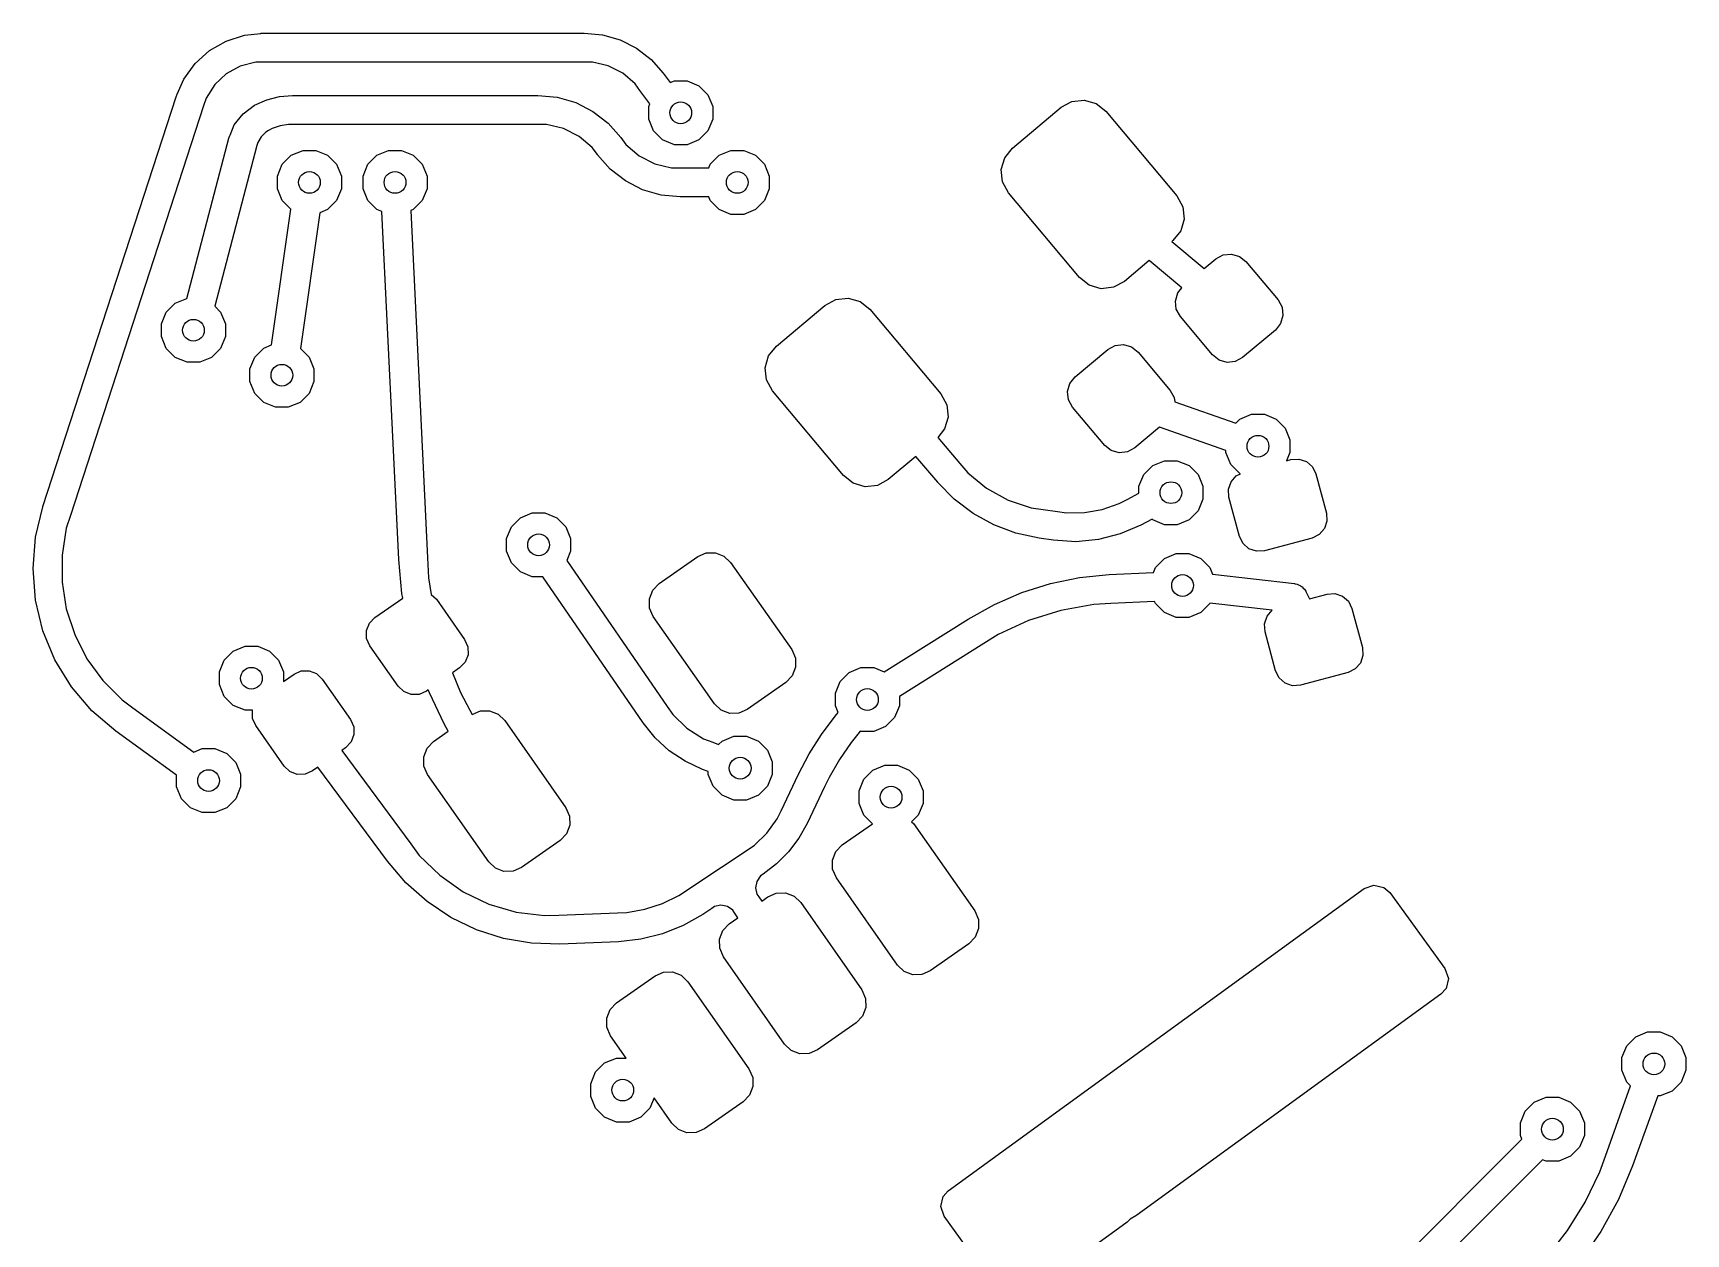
# Model space of a CAD drawing. Extents: x 113.2 to 165.8, y -133 to -81.9.
# Drawn here: x 154.43 to 165.83, y -124.67 to -116.39 of the extents above; entities that cross this region are included whole.
import ezdxf

# ---------------------------------------------------------------- set-up
doc = ezdxf.new("R2010")
doc.units = 0
doc.layers.add('BLACK', color=7, linetype='CONTINUOUS')

msp = doc.modelspace()

# ---------------------------------------------------------------- linework, layer by layer
at = {"layer": 'BLACK', "linetype": 'CONTINUOUS'}
for p, q in [((155.6512, -116.508286), (155.766247, -116.441868)), ((155.766247, -116.441868), (155.892589, -116.400819)), ((155.892589, -116.400819), (156.004673, -116.38904)), ((156.004673, -116.38904), (156.005195, -116.388824)), ((156.005195, -116.388824), (156.024704, -116.386903)), ((156.024704, -116.386903), (158.235117, -116.386903)), ((158.235117, -116.386903), (158.235119, -116.386903)), ((158.235119, -116.386903), (158.23512, -116.386903)), ((158.23512, -116.386903), (158.361295, -116.398833)), ((158.361295, -116.398833), (158.483001, -116.434194)), ((158.483001, -116.434194), (158.595925, -116.491732)), ((155.552475, -116.597172), (155.6512, -116.508286)), ((158.595925, -116.491732), (158.696068, -116.569411)), ((158.696068, -116.569411), (158.779139, -116.663634)), ((155.474387, -116.704641), (155.552475, -116.597172)), ((155.766717, -116.667293), (155.686513, -116.742604)), ((155.86313, -116.614293), (155.766717, -116.667293)), ((155.969693, -116.586934), (155.86313, -116.614293)), ((156.024703, -116.586935), (155.969693, -116.586934)), ((156.024704, -116.586903), (156.024703, -116.586902)), ((156.024703, -116.586902), (156.024703, -116.586903)), ((156.024703, -116.586903), (156.024703, -116.586935)), ((158.235114, -116.586903), (156.024704, -116.586903)), ((158.291132, -116.586985), (158.235114, -116.586903)), ((158.400072, -116.613141), (158.291132, -116.586985)), ((158.499896, -116.664005), (158.400072, -116.613141)), ((158.585089, -116.736766), (158.499896, -116.664005)), ((158.779139, -116.663634), (158.779887, -116.664476)), ((158.779887, -116.664476), (158.826419, -116.728522)), ((155.420344, -116.826004), (155.4282, -116.808044)), ((155.4282, -116.808044), (155.428496, -116.807696)), ((155.428496, -116.807696), (155.474387, -116.704641)), ((155.686513, -116.742604), (155.627558, -116.835494)), ((158.618081, -116.782037), (158.585089, -116.736766)), ((158.618084, -116.782035), (158.618081, -116.782037)), ((158.686362, -116.876012), (158.618084, -116.782035)), ((158.826419, -116.728522), (158.856105, -116.716226)), ((158.856105, -116.716226), (158.943895, -116.716226)), ((158.943895, -116.716226), (159.025003, -116.749822)), ((159.025003, -116.749822), (159.087081, -116.8119)), ((159.087081, -116.8119), (159.120677, -116.893008)), ((154.502162, -119.651873), (155.420344, -116.826004)), ((155.610555, -116.88781), (154.692374, -119.713677)), ((155.610556, -116.88781), (155.610555, -116.88781)), ((155.627558, -116.835494), (155.610556, -116.88781)), ((155.88257, -116.943006), (155.961769, -116.884253)), ((155.961769, -116.884253), (155.96179, -116.884291)), ((155.96179, -116.884291), (155.961801, -116.884288)), ((155.961801, -116.884288), (155.96181, -116.88428)), ((155.96181, -116.88428), (156.045057, -116.847204)), ((156.045057, -116.847204), (156.133323, -116.824536)), ((156.133323, -116.824536), (156.223403, -116.816974)), ((156.223403, -116.816974), (156.224127, -116.816903)), ((156.224127, -116.816903), (157.915513, -116.816903)), ((157.915513, -116.816903), (157.915514, -116.816903)), ((157.915514, -116.816903), (157.915515, -116.816903)), ((157.915515, -116.816903), (158.047895, -116.829419)), ((158.047895, -116.829419), (158.175585, -116.866518)), ((158.175585, -116.866518), (158.294061, -116.926886)), ((158.679323, -116.893008), (158.686362, -116.876012)), ((158.679323, -116.980798), (158.679323, -116.893008)), ((159.120677, -116.893008), (159.120677, -116.980798)), ((161.187334, -117.180333), (161.522479, -116.899114)), ((161.522479, -116.899114), (161.597309, -116.85806)), ((161.597309, -116.85806), (161.682154, -116.848768)), ((161.682154, -116.848768), (161.764096, -116.872652)), ((161.764096, -116.872652), (161.830661, -116.926076)), ((161.830661, -116.926076), (162.320786, -117.510185)), ((155.792839, -117.091259), (155.821946, -117.020783)), ((155.821946, -117.020783), (155.88257, -116.943006)), ((156.138153, -117.026528), (156.08352, -117.045558)), ((156.195195, -117.016879), (156.138153, -117.026528)), ((156.224121, -117.016913), (156.195195, -117.016879)), ((156.224122, -117.016902), (156.224121, -117.016903)), ((156.224121, -117.016903), (156.224121, -117.016913)), ((156.224127, -117.016903), (156.224122, -117.016902)), ((157.915511, -117.016903), (156.224127, -117.016903)), ((157.975446, -117.016991), (157.915511, -117.016903)), ((158.092005, -117.044976), (157.975446, -117.016991)), ((158.294061, -116.926886), (158.399128, -117.008384)), ((158.399128, -117.008384), (158.487051, -117.108111)), ((158.712919, -117.061906), (158.679323, -116.980798)), ((159.120677, -116.980798), (159.087081, -117.061906)), ((155.494329, -118.216961), (155.784302, -117.11193)), ((155.784302, -117.11193), (155.784302, -117.111928)), ((155.784302, -117.111928), (155.784303, -117.111928)), ((155.784303, -117.111928), (155.784307, -117.111911)), ((155.784307, -117.111911), (155.791117, -117.093528)), ((155.791117, -117.093528), (155.792839, -117.091259)), ((155.983454, -117.140831), (155.977763, -117.162657)), ((156.006137, -117.101839), (155.983454, -117.140831)), ((156.038413, -117.070323), (156.006137, -117.101839)), ((156.058023, -117.059567), (156.038413, -117.070323)), ((156.05819, -117.059526), (156.058023, -117.059567)), ((156.08352, -117.045558), (156.05819, -117.059526)), ((158.198811, -117.099397), (158.092005, -117.044976)), ((158.289962, -117.177246), (158.198811, -117.099397)), ((158.487051, -117.108111), (158.487064, -117.108121)), ((158.487064, -117.108121), (158.487061, -117.108122)), ((158.487061, -117.108122), (158.487064, -117.108125)), ((158.487064, -117.108125), (158.487066, -117.108124)), ((158.487066, -117.108124), (158.487098, -117.108208)), ((158.487098, -117.108208), (158.522347, -117.156572)), ((158.774997, -117.123984), (158.712919, -117.061906)), ((158.856105, -117.15758), (158.774997, -117.123984)), ((159.025003, -117.123984), (158.943895, -117.15758)), ((159.087081, -117.061906), (159.025003, -117.123984)), ((155.977757, -117.162674), (155.686766, -118.271585)), ((155.977759, -117.162661), (155.977757, -117.162674)), ((155.977762, -117.162656), (155.977759, -117.162661)), ((155.977763, -117.162657), (155.977762, -117.162656)), ((156.152919, -117.2919), (156.214997, -117.229822)), ((156.214997, -117.229822), (156.296105, -117.196226)), ((156.296105, -117.196226), (156.383895, -117.196226)), ((156.383895, -117.196226), (156.465003, -117.229822)), ((156.465003, -117.229822), (156.527081, -117.2919)), ((156.742919, -117.2919), (156.804997, -117.229822)), ((156.804997, -117.229822), (156.886105, -117.196226)), ((156.886105, -117.196226), (156.973895, -117.196226)), ((156.973895, -117.196226), (157.055003, -117.229822)), ((157.055003, -117.229822), (157.117081, -117.2919)), ((158.325261, -117.225684), (158.289962, -117.177246)), ((158.325247, -117.225699), (158.325266, -117.225685)), ((158.413188, -117.32544), (158.325247, -117.225699)), ((158.325264, -117.225682), (158.325261, -117.225684)), ((158.325265, -117.225682), (158.325264, -117.225682)), ((158.325266, -117.225685), (158.325265, -117.225682)), ((158.522347, -117.156572), (158.613504, -117.23442)), ((158.613504, -117.23442), (158.720314, -117.288838)), ((158.943895, -117.15758), (158.856105, -117.15758)), ((159.102919, -117.2919), (159.164997, -117.229822)), ((159.164997, -117.229822), (159.246105, -117.196226)), ((159.246105, -117.196226), (159.333895, -117.196226)), ((159.333895, -117.196226), (159.415003, -117.229822)), ((159.415003, -117.229822), (159.477081, -117.2919)), ((161.110026, -117.32884), (161.13391, -117.246898)), ((161.13391, -117.246898), (161.187334, -117.180333)), ((156.119323, -117.373008), (156.152919, -117.2919)), ((156.119323, -117.460798), (156.119323, -117.373008)), ((156.527081, -117.2919), (156.560677, -117.373008)), ((156.560677, -117.373008), (156.560677, -117.460798)), ((156.709323, -117.373008), (156.742919, -117.2919)), ((156.709323, -117.460798), (156.709323, -117.373008)), ((157.117081, -117.2919), (157.150677, -117.373008)), ((157.150677, -117.373008), (157.150677, -117.460798)), ((158.518261, -117.406935), (158.413188, -117.32544)), ((158.720314, -117.288838), (158.836877, -117.316818)), ((158.836877, -117.316818), (158.896814, -117.316903)), ((158.896814, -117.316903), (158.896817, -117.316903)), ((158.896817, -117.316903), (159.092562, -117.316903)), ((159.092562, -117.316903), (159.102919, -117.2919)), ((159.477081, -117.2919), (159.510677, -117.373008)), ((159.510677, -117.373008), (159.510677, -117.460798)), ((161.119318, -117.413685), (161.110026, -117.32884)), ((156.152919, -117.541906), (156.119323, -117.460798)), ((156.560677, -117.460798), (156.527081, -117.541906)), ((156.742919, -117.541906), (156.709323, -117.460798)), ((157.150677, -117.460798), (157.117081, -117.541906)), ((158.636742, -117.467299), (158.518261, -117.406935)), ((158.764437, -117.504393), (158.636742, -117.467299)), ((159.510677, -117.460798), (159.477081, -117.541906)), ((161.160372, -117.488515), (161.119318, -117.413685)), ((161.650497, -118.072624), (161.160372, -117.488515)), ((156.0789, -118.537494), (156.212601, -117.601588)), ((156.212601, -117.601588), (156.152919, -117.541906)), ((156.465003, -117.603984), (156.411099, -117.626311)), ((156.527081, -117.541906), (156.465003, -117.603984)), ((156.804997, -117.603984), (156.742919, -117.541906)), ((156.839602, -117.618318), (156.804997, -117.603984)), ((157.055003, -117.603984), (157.039454, -117.610424)), ((157.117081, -117.541906), (157.055003, -117.603984)), ((158.896745, -117.516895), (158.764437, -117.504393)), ((158.896817, -117.516903), (158.896745, -117.516895)), ((158.89682, -117.516903), (158.896817, -117.516903)), ((159.092562, -117.516903), (158.89682, -117.516903)), ((159.102919, -117.541906), (159.092562, -117.516903)), ((159.164997, -117.603984), (159.102919, -117.541906)), ((159.246105, -117.63758), (159.164997, -117.603984)), ((159.415003, -117.603984), (159.333895, -117.63758)), ((159.477081, -117.541906), (159.415003, -117.603984)), ((162.320786, -117.510185), (162.36184, -117.585015)), ((162.36184, -117.585015), (162.371132, -117.66986)), ((156.411099, -117.626311), (156.277398, -118.562217)), ((156.955332, -120.016638), (156.839602, -117.618318)), ((157.039454, -117.610424), (157.1551, -120.006999)), ((159.333895, -117.63758), (159.246105, -117.63758)), ((162.371132, -117.66986), (162.347248, -117.751802)), ((162.293824, -117.818367), (162.286226, -117.824741)), ((162.286226, -117.824741), (162.509842, -118.011485)), ((162.347248, -117.751802), (162.293824, -117.818367)), ((162.509842, -118.011485), (162.588832, -117.945206)), ((162.588832, -117.945206), (162.639289, -117.917524)), ((162.639289, -117.917524), (162.696498, -117.911259)), ((162.696498, -117.911259), (162.75175, -117.927363)), ((162.75175, -117.927363), (162.796634, -117.963386)), ((162.130589, -117.955336), (161.958679, -118.099586)), ((162.355894, -118.143492), (162.130589, -117.955336)), ((162.796634, -117.963386), (163.018396, -118.227671)), ((161.717062, -118.126048), (161.650497, -118.072624)), ((161.799004, -118.149932), (161.717062, -118.126048)), ((161.883849, -118.14064), (161.799004, -118.149932)), ((161.958679, -118.099586), (161.883849, -118.14064)), ((162.310721, -118.234964), (162.326825, -118.179712)), ((162.326825, -118.179712), (162.355894, -118.143492)), ((155.352919, -118.3119), (155.414997, -118.249822)), ((155.414997, -118.249822), (155.494329, -118.216961)), ((155.686766, -118.271585), (155.727081, -118.3119)), ((159.55949, -118.546257), (159.894635, -118.265038)), ((159.894635, -118.265038), (159.969465, -118.223984)), ((159.969465, -118.223984), (160.05431, -118.214692)), ((160.05431, -118.214692), (160.136252, -118.238576)), ((160.136252, -118.238576), (160.202817, -118.292)), ((160.202817, -118.292), (160.692942, -118.876109)), ((162.316986, -118.292173), (162.310721, -118.234964)), ((162.344668, -118.342631), (162.316986, -118.292173)), ((163.018396, -118.227671), (163.046078, -118.278129)), ((163.046078, -118.278129), (163.052343, -118.335338)), ((155.319323, -118.393008), (155.352919, -118.3119)), ((155.319323, -118.480798), (155.319323, -118.393008)), ((155.727081, -118.3119), (155.760677, -118.393008)), ((155.760677, -118.393008), (155.760677, -118.480798)), ((162.56643, -118.606916), (162.344668, -118.342631)), ((163.036239, -118.39059), (163.000216, -118.435474)), ((163.052343, -118.335338), (163.036239, -118.39059)), ((155.352919, -118.561906), (155.319323, -118.480798)), ((155.760677, -118.480798), (155.727081, -118.561906)), ((163.000216, -118.435474), (162.774232, -118.625096)), ((155.414997, -118.623984), (155.352919, -118.561906)), ((155.496105, -118.65758), (155.414997, -118.623984)), ((155.665003, -118.623984), (155.583895, -118.65758)), ((155.727081, -118.561906), (155.665003, -118.623984)), ((155.929323, -118.703008), (155.962919, -118.6219)), ((155.962919, -118.6219), (156.024997, -118.559822)), ((156.024997, -118.559822), (156.0789, -118.537494)), ((156.277398, -118.562217), (156.337081, -118.6219)), ((156.337081, -118.6219), (156.370677, -118.703008)), ((159.482182, -118.694764), (159.506066, -118.612822)), ((159.506066, -118.612822), (159.55949, -118.546257)), ((161.619784, -118.758332), (161.845768, -118.56871)), ((161.845768, -118.56871), (161.896225, -118.541028)), ((161.896225, -118.541028), (161.953434, -118.534763)), ((161.953434, -118.534763), (162.008686, -118.550867)), ((162.008686, -118.550867), (162.05357, -118.58689)), ((162.05357, -118.58689), (162.275332, -118.851175)), ((162.611314, -118.642939), (162.56643, -118.606916)), ((162.774232, -118.625096), (162.723775, -118.652778)), ((155.583895, -118.65758), (155.496105, -118.65758)), ((155.929323, -118.790798), (155.929323, -118.703008)), ((156.370677, -118.703008), (156.370677, -118.790798)), ((159.491474, -118.779609), (159.482182, -118.694764)), ((162.666566, -118.659043), (162.611314, -118.642939)), ((162.723775, -118.652778), (162.666566, -118.659043)), ((155.962919, -118.871906), (155.929323, -118.790798)), ((156.370677, -118.790798), (156.337081, -118.871906)), ((159.532528, -118.854439), (159.491474, -118.779609)), ((160.022653, -119.438548), (159.532528, -118.854439)), ((161.567657, -118.858468), (161.583761, -118.803216)), ((161.573922, -118.915677), (161.567657, -118.858468)), ((161.583761, -118.803216), (161.619784, -118.758332)), ((162.275332, -118.851175), (162.303014, -118.901633)), ((156.024997, -118.933984), (155.962919, -118.871906)), ((156.106105, -118.96758), (156.024997, -118.933984)), ((156.193895, -118.96758), (156.106105, -118.96758)), ((156.275003, -118.933984), (156.193895, -118.96758)), ((156.337081, -118.871906), (156.275003, -118.933984)), ((160.692942, -118.876109), (160.733996, -118.950939)), ((160.733996, -118.950939), (160.743288, -119.035784)), ((161.601604, -118.966135), (161.573922, -118.915677)), ((161.823366, -119.23042), (161.601604, -118.966135)), ((162.303014, -118.901633), (162.306226, -118.930964)), ((162.306226, -118.930964), (162.727118, -119.0777)), ((160.743288, -119.035784), (160.719404, -119.117726)), ((162.727118, -119.0777), (162.754997, -119.049822)), ((162.754997, -119.049822), (162.836105, -119.016226)), ((162.836105, -119.016226), (162.923895, -119.016226)), ((162.923895, -119.016226), (163.005003, -119.049822)), ((163.005003, -119.049822), (163.067081, -119.1119)), ((160.719404, -119.117726), (160.672238, -119.176493)), ((160.672238, -119.176493), (160.824468, -119.355739)), ((162.201008, -119.106087), (162.031168, -119.2486)), ((162.659323, -119.26587), (162.201008, -119.106087)), ((163.067081, -119.1119), (163.100677, -119.193008)), ((163.100677, -119.193008), (163.100677, -119.280798)), ((160.520289, -119.306539), (160.330835, -119.46551)), ((160.672026, -119.485205), (160.520289, -119.306539)), ((161.86825, -119.266443), (161.823366, -119.23042)), ((161.923502, -119.282547), (161.86825, -119.266443)), ((161.980711, -119.276282), (161.923502, -119.282547)), ((162.031168, -119.2486), (161.980711, -119.276282)), ((162.659323, -119.280798), (162.659323, -119.26587)), ((162.692919, -119.361906), (162.659323, -119.280798)), ((163.100677, -119.280798), (163.077458, -119.336851)), ((160.824468, -119.355739), (160.824468, -119.35574)), ((160.824468, -119.35574), (160.82447, -119.355741)), ((160.82447, -119.355741), (160.824491, -119.355723)), ((160.824491, -119.355723), (160.87898, -119.419778)), ((160.87898, -119.419778), (161.009172, -119.526258)), ((162.059323, -119.513008), (162.092919, -119.4319)), ((162.092919, -119.4319), (162.154997, -119.369822)), ((162.154997, -119.369822), (162.236105, -119.336226)), ((162.236105, -119.336226), (162.323895, -119.336226)), ((162.323895, -119.336226), (162.405003, -119.369822)), ((162.405003, -119.369822), (162.467081, -119.4319)), ((162.467081, -119.4319), (162.500677, -119.513008)), ((162.754997, -119.423984), (162.692919, -119.361906)), ((162.730098, -119.440959), (162.760172, -119.426127)), ((162.760172, -119.426127), (162.754997, -119.423984)), ((163.077458, -119.336851), (163.107505, -119.328801)), ((163.107505, -119.328801), (163.162014, -119.325228)), ((163.162014, -119.325228), (163.21374, -119.342787)), ((163.21374, -119.342787), (163.254809, -119.378803)), ((163.254809, -119.378803), (163.278969, -119.427795)), ((163.278969, -119.427795), (163.351439, -119.698255)), ((160.089218, -119.491972), (160.022653, -119.438548)), ((160.17116, -119.515856), (160.089218, -119.491972)), ((160.256005, -119.506564), (160.17116, -119.515856)), ((160.330835, -119.46551), (160.256005, -119.506564)), ((160.672796, -119.48595), (160.672026, -119.485205)), ((160.786308, -119.601492), (160.672796, -119.48595)), ((161.009172, -119.526258), (161.156421, -119.607534)), ((162.059323, -119.560582), (162.059323, -119.513008)), ((162.500677, -119.513008), (162.500677, -119.600798)), ((162.676523, -119.533755), (162.694081, -119.482029)), ((162.680095, -119.588263), (162.676523, -119.533755)), ((162.694081, -119.482029), (162.730098, -119.440959)), ((154.451425, -119.863451), (154.501472, -119.655014)), ((154.501472, -119.655014), (154.502162, -119.651873)), ((160.916173, -119.700074), (160.786308, -119.601492)), ((161.156421, -119.607534), (161.315907, -119.660942)), ((161.315907, -119.660942), (161.399146, -119.672908)), ((161.806068, -119.672695), (161.923405, -119.632538)), ((161.923405, -119.632538), (161.978208, -119.603526)), ((161.978208, -119.603526), (161.978211, -119.603524)), ((161.978211, -119.603524), (162.059323, -119.560582)), ((162.500677, -119.600798), (162.467081, -119.681906)), ((162.752565, -119.858723), (162.680095, -119.588263)), ((154.692433, -119.713699), (154.663573, -119.802511)), ((154.692374, -119.713677), (154.692373, -119.713679)), ((154.692373, -119.713679), (154.692373, -119.71368)), ((154.692373, -119.71368), (154.692433, -119.713699)), ((157.732919, -119.7919), (157.794997, -119.729822)), ((157.794997, -119.729822), (157.876105, -119.696226)), ((157.876105, -119.696226), (157.963895, -119.696226)), ((157.963895, -119.696226), (158.045003, -119.729822)), ((158.045003, -119.729822), (158.107081, -119.7919)), ((161.058916, -119.778862), (160.916173, -119.700074)), ((161.399146, -119.672908), (161.498504, -119.687102)), ((161.498504, -119.687102), (161.498511, -119.687103)), ((161.498511, -119.687103), (161.498789, -119.687171)), ((161.498789, -119.687171), (161.559888, -119.695892)), ((161.559888, -119.695892), (161.683892, -119.693988)), ((161.683892, -119.693988), (161.806068, -119.672695)), ((162.149927, -119.738914), (162.071789, -119.780282)), ((162.154997, -119.743984), (162.149927, -119.738914)), ((162.236105, -119.77758), (162.154997, -119.743984)), ((162.405003, -119.743984), (162.323895, -119.77758)), ((162.467081, -119.681906), (162.405003, -119.743984)), ((163.355011, -119.752763), (163.337453, -119.804489)), ((163.351439, -119.698255), (163.355011, -119.752763)), ((154.434347, -120.080355), (154.451425, -119.863451)), ((154.663573, -119.802511), (154.63435, -119.986978)), ((157.699323, -119.873008), (157.732919, -119.7919)), ((157.699323, -119.960798), (157.699323, -119.873008)), ((158.107081, -119.7919), (158.140677, -119.873008)), ((158.140677, -119.873008), (158.140677, -119.960798)), ((161.211544, -119.836204), (161.058916, -119.778862)), ((161.370816, -119.870887), (161.211544, -119.836204)), ((161.370858, -119.870898), (161.370816, -119.870887)), ((161.470228, -119.885093), (161.370858, -119.870898)), ((161.47023, -119.885093), (161.470228, -119.885093)), ((161.470229, -119.885121), (161.470233, -119.885094)), ((161.624961, -119.89492), (161.470229, -119.885121)), ((161.470233, -119.885094), (161.47023, -119.885093)), ((161.779319, -119.880375), (161.624961, -119.89492)), ((161.929497, -119.841845), (161.779319, -119.880375)), ((162.071758, -119.780294), (161.929497, -119.841845)), ((162.071789, -119.780282), (162.071758, -119.780294)), ((162.323895, -119.77758), (162.236105, -119.77758)), ((162.776725, -119.907715), (162.752565, -119.858723)), ((163.252444, -119.869719), (162.924029, -119.957717)), ((163.301436, -119.845559), (163.252444, -119.869719)), ((163.337453, -119.804489), (163.301436, -119.845559)), ((154.63435, -119.986978), (154.634344, -120.173745)), ((157.732919, -120.041906), (157.699323, -119.960798)), ((158.140677, -119.960798), (158.114595, -120.023763)), ((158.750868, -120.184034), (159.017093, -119.997621)), ((159.017093, -119.997621), (159.075128, -119.972086)), ((159.075128, -119.972086), (159.138517, -119.970702)), ((159.138517, -119.970702), (159.19761, -119.993683)), ((159.19761, -119.993683), (159.243411, -120.037527)), ((162.234997, -120.009822), (162.316105, -119.976226)), ((162.316105, -119.976226), (162.403895, -119.976226)), ((162.403895, -119.976226), (162.485003, -120.009822)), ((162.817794, -119.943731), (162.776725, -119.907715)), ((162.86952, -119.96129), (162.817794, -119.943731)), ((162.924029, -119.957717), (162.86952, -119.96129)), ((154.451411, -120.29726), (154.434347, -120.080355)), ((156.955327, -120.01664), (156.955332, -120.016639)), ((156.977256, -120.252775), (156.955327, -120.01664)), ((156.955332, -120.016639), (156.955332, -120.016638)), ((157.1551, -120.006999), (157.155097, -120.007049)), ((157.155097, -120.007049), (157.161762, -120.144149)), ((157.794997, -120.103984), (157.732919, -120.041906)), ((157.876105, -120.13758), (157.794997, -120.103984)), ((158.114595, -120.023763), (158.806379, -121.032001)), ((159.243411, -120.037527), (159.66499, -120.639604)), ((161.855006, -120.122028), (162.158439, -120.106856)), ((162.158439, -120.106856), (162.172919, -120.0719)), ((162.172919, -120.0719), (162.234997, -120.009822)), ((162.485003, -120.009822), (162.547081, -120.0719)), ((162.547081, -120.0719), (162.566944, -120.119853)), ((154.634344, -120.173745), (154.663555, -120.358214)), ((157.161762, -120.144149), (157.180079, -120.258253)), ((157.950138, -120.13758), (157.876105, -120.13758)), ((158.641465, -121.145153), (157.950138, -120.13758)), ((158.684043, -120.288928), (158.707024, -120.229835)), ((158.707024, -120.229835), (158.750868, -120.184034)), ((161.25181, -120.246295), (161.448285, -120.184365)), ((161.448285, -120.184365), (161.65005, -120.142792)), ((161.65005, -120.142792), (161.855003, -120.12201)), ((161.855003, -120.12201), (161.855004, -120.122028)), ((161.855004, -120.122028), (161.855006, -120.122028)), ((162.566944, -120.119853), (163.132001, -120.18429)), ((163.132001, -120.18429), (163.132765, -120.184454)), ((163.132765, -120.184454), (163.133147, -120.184427)), ((163.133147, -120.184427), (163.134072, -120.184735)), ((163.134072, -120.184735), (163.151167, -120.188409)), ((163.151167, -120.188409), (163.16028, -120.193461)), ((163.16028, -120.193461), (163.170167, -120.196754)), ((163.170167, -120.196754), (163.177178, -120.20283)), ((163.177178, -120.20283), (163.185291, -120.207329)), ((163.185291, -120.207329), (163.191776, -120.215483)), ((163.191776, -120.215483), (163.199652, -120.22231)), ((163.199652, -120.22231), (163.208972, -120.237106)), ((154.502196, -120.508825), (154.451411, -120.29726)), ((156.790703, -120.41795), (156.98287, -120.283392)), ((156.98287, -120.283392), (156.977256, -120.252775)), ((157.180079, -120.258253), (157.215048, -120.291729)), ((157.215048, -120.291729), (157.410064, -120.57024)), ((158.685427, -120.352317), (158.684043, -120.288928)), ((160.882858, -120.428433), (161.062675, -120.327936)), ((161.062675, -120.327936), (161.25181, -120.246295)), ((161.748939, -120.327534), (161.520197, -120.368606)), ((161.86482, -120.321769), (161.748939, -120.327534)), ((161.864994, -120.321778), (161.86482, -120.321769)), ((161.864995, -120.321777), (161.864994, -120.321778)), ((161.864996, -120.321778), (161.864995, -120.321777)), ((162.166619, -120.306696), (161.864996, -120.321777)), ((161.864996, -120.321777), (161.864996, -120.321778)), ((162.172919, -120.321906), (162.166619, -120.306696)), ((162.234997, -120.383984), (162.172919, -120.321906)), ((162.547081, -120.321906), (162.485003, -120.383984)), ((162.548275, -120.319021), (162.547081, -120.321906)), ((162.978824, -120.368118), (162.548275, -120.319021)), ((163.208972, -120.237106), (163.209577, -120.237867)), ((163.209577, -120.237867), (163.209682, -120.238233)), ((163.209682, -120.238233), (163.2101, -120.238897)), ((163.2101, -120.238897), (163.234931, -120.288521)), ((163.234931, -120.288521), (163.355971, -120.256089)), ((163.355971, -120.256089), (163.41048, -120.252516)), ((163.41048, -120.252516), (163.462206, -120.270075)), ((163.462206, -120.270075), (163.503275, -120.306091)), ((163.503275, -120.306091), (163.527435, -120.355083)), ((154.663555, -120.358214), (154.721263, -120.535842)), ((156.733131, -120.50832), (156.752929, -120.457409)), ((156.752929, -120.457409), (156.790703, -120.41795)), ((158.710962, -120.410352), (158.685427, -120.352317)), ((159.132541, -121.012429), (158.710962, -120.410352)), ((160.302623, -120.792778), (160.882851, -120.428437)), ((160.882851, -120.428437), (160.882858, -120.428433)), ((161.298547, -120.438472), (161.087599, -120.535992)), ((161.520197, -120.368606), (161.298547, -120.438472)), ((162.316105, -120.41758), (162.234997, -120.383984)), ((162.403895, -120.41758), (162.316105, -120.41758)), ((162.485003, -120.383984), (162.403895, -120.41758)), ((162.924989, -120.461043), (162.942547, -120.409317)), ((162.942547, -120.409317), (162.978564, -120.368247)), ((162.978564, -120.368247), (162.978824, -120.368118)), ((163.527435, -120.355083), (163.599905, -120.625543)), ((154.585451, -120.709841), (154.502196, -120.508825)), ((154.721263, -120.535842), (154.806048, -120.702255)), ((156.734322, -120.562932), (156.733131, -120.50832)), ((156.756322, -120.612932), (156.734322, -120.562932)), ((157.410064, -120.57024), (157.432064, -120.62024)), ((161.087599, -120.535992), (160.989209, -120.597813)), ((162.928561, -120.515551), (162.924989, -120.461043)), ((163.001031, -120.786011), (162.928561, -120.515551)), ((155.752919, -120.7119), (155.814997, -120.649822)), ((155.814997, -120.649822), (155.896105, -120.616226)), ((155.896105, -120.616226), (155.983895, -120.616226)), ((155.983895, -120.616226), (156.065003, -120.649822)), ((156.065003, -120.649822), (156.127081, -120.7119)), ((156.951338, -120.891443), (156.756322, -120.612932)), ((157.433255, -120.674852), (157.413457, -120.725763)), ((157.432064, -120.62024), (157.433255, -120.674852)), ((159.66499, -120.639604), (159.690525, -120.697639)), ((160.989207, -120.597813), (160.407406, -120.963142)), ((160.989208, -120.597812), (160.989207, -120.597813)), ((160.989209, -120.597813), (160.989208, -120.597812)), ((163.603477, -120.680051), (163.585919, -120.731777)), ((163.599905, -120.625543), (163.603477, -120.680051)), ((154.699128, -120.895358), (154.585451, -120.709841)), ((154.806048, -120.702255), (154.915822, -120.853357)), ((155.719323, -120.793008), (155.752919, -120.7119)), ((155.719323, -120.880798), (155.719323, -120.793008)), ((156.127081, -120.7119), (156.160677, -120.793008)), ((156.160677, -120.793008), (156.160677, -120.859099)), ((156.23368, -120.807982), (156.283679, -120.785982)), ((156.283679, -120.785982), (156.338291, -120.78479)), ((156.338291, -120.78479), (156.389202, -120.804588)), ((157.375683, -120.765222), (157.32652, -120.799646)), ((157.32652, -120.799646), (157.380706, -120.934891)), ((157.413457, -120.725763), (157.375683, -120.765222)), ((159.691909, -120.761028), (159.668928, -120.820121)), ((159.690525, -120.697639), (159.691909, -120.761028)), ((159.999648, -120.858629), (160.061726, -120.796551)), ((160.061726, -120.796551), (160.142834, -120.762955)), ((160.142834, -120.762955), (160.230624, -120.762955)), ((160.230624, -120.762955), (160.302623, -120.792778)), ((163.025191, -120.835003), (163.001031, -120.786011)), ((163.50091, -120.797007), (163.172495, -120.885005)), ((163.549902, -120.772847), (163.50091, -120.797007)), ((163.585919, -120.731777), (163.549902, -120.772847)), ((154.840426, -121.060808), (154.699128, -120.895358)), ((154.915822, -120.853357), (155.047882, -120.985426)), ((155.752919, -120.961906), (155.719323, -120.880798)), ((156.160677, -120.859099), (156.23368, -120.807982)), ((156.389202, -120.804588), (156.428662, -120.842363)), ((156.428662, -120.842363), (156.623678, -121.120874)), ((156.990798, -120.929218), (156.951338, -120.891443)), ((159.625084, -120.865922), (159.358859, -121.052335)), ((159.668928, -120.820121), (159.625084, -120.865922)), ((159.966052, -120.939737), (159.999648, -120.858629)), ((163.06626, -120.871019), (163.025191, -120.835003)), ((163.117986, -120.888578), (163.06626, -120.871019)), ((163.172495, -120.885005), (163.117986, -120.888578)), ((155.047882, -120.985426), (155.123429, -121.040318)), ((155.814997, -121.023984), (155.752919, -120.961906)), ((155.896105, -121.05758), (155.814997, -121.023984)), ((157.041709, -120.949016), (156.990798, -120.929218)), ((157.096321, -120.947824), (157.041709, -120.949016)), ((157.14632, -120.925824), (157.096321, -120.947824)), ((157.159175, -120.916822), (157.14632, -120.925824)), ((157.166606, -120.936632), (157.159175, -120.916822)), ((157.269247, -121.150409), (157.166606, -120.936632)), ((157.380706, -120.934891), (157.445529, -121.055939)), ((159.178342, -121.056273), (159.132541, -121.012429)), ((159.966052, -121.027527), (159.966052, -120.939737)), ((159.98506, -121.073418), (159.966052, -121.027527)), ((160.407406, -121.027527), (160.37381, -121.108635)), ((160.407406, -120.963142), (160.407406, -121.027527)), ((155.00583, -121.202086), (154.840426, -121.060808)), ((155.123429, -121.040318), (155.543409, -121.345452)), ((155.947279, -121.05758), (155.896105, -121.05758)), ((155.946745, -121.058954), (155.947279, -121.05758)), ((155.947936, -121.113566), (155.946745, -121.058954)), ((155.969936, -121.163566), (155.947936, -121.113566)), ((156.623678, -121.120874), (156.645678, -121.170874)), ((157.445529, -121.055939), (157.445528, -121.055939)), ((157.445528, -121.055939), (157.445529, -121.05594)), ((157.445529, -121.05594), (157.462075, -121.086812)), ((157.462075, -121.086812), (157.518739, -121.061881)), ((157.518739, -121.061881), (157.582128, -121.060497)), ((157.582128, -121.060497), (157.641221, -121.083478)), ((157.641221, -121.083478), (157.687022, -121.127322)), ((157.687022, -121.127322), (158.108601, -121.729399)), ((158.806379, -121.032001), (158.806452, -121.032134)), ((158.806452, -121.032134), (158.844717, -121.087895)), ((158.844717, -121.087895), (158.942354, -121.181941)), ((159.237435, -121.079254), (159.178342, -121.056273)), ((159.300824, -121.07787), (159.237435, -121.079254)), ((159.358859, -121.052335), (159.300824, -121.07787)), ((159.870585, -121.224403), (159.965719, -121.097247)), ((159.965719, -121.097247), (159.96572, -121.097248)), ((159.96572, -121.097248), (159.98506, -121.073418)), ((160.37381, -121.108635), (160.311732, -121.170713)), ((155.005868, -121.20212), (155.00583, -121.202086)), ((155.423763, -121.505739), (155.005868, -121.20212)), ((156.164952, -121.442077), (155.969936, -121.163566)), ((156.646869, -121.225486), (156.627071, -121.276397)), ((156.645678, -121.170874), (156.646869, -121.225486)), ((157.194479, -121.273829), (157.296941, -121.202083)), ((157.269251, -121.150418), (157.269247, -121.150409)), ((157.296941, -121.202083), (157.269251, -121.150418)), ((158.641454, -121.145164), (158.641467, -121.145156)), ((158.723945, -121.247714), (158.641454, -121.145164)), ((158.641466, -121.145154), (158.641465, -121.145153)), ((158.641467, -121.145156), (158.641466, -121.145154)), ((158.821018, -121.336585), (158.723945, -121.247714)), ((158.942354, -121.181941), (159.056929, -121.2544)), ((159.056929, -121.2544), (159.120337, -121.278354)), ((159.184997, -121.269822), (159.266105, -121.236226)), ((159.266105, -121.236226), (159.353895, -121.236226)), ((159.353895, -121.236226), (159.435003, -121.269822)), ((159.785772, -121.358663), (159.870585, -121.224403)), ((160.120997, -121.223296), (160.075918, -121.278862)), ((160.121008, -121.223286), (160.120997, -121.223296)), ((160.138026, -121.202317), (160.121008, -121.223286)), ((160.142834, -121.204309), (160.138026, -121.202317)), ((160.230624, -121.204309), (160.142834, -121.204309)), ((160.311732, -121.170713), (160.230624, -121.204309)), ((155.543409, -121.345452), (155.600545, -121.321786)), ((155.600545, -121.321786), (155.688335, -121.321786)), ((155.688335, -121.321786), (155.769443, -121.355382)), ((155.769443, -121.355382), (155.831521, -121.41746)), ((156.589297, -121.315856), (156.562841, -121.33438)), ((156.562841, -121.33438), (157.038767, -121.979484)), ((156.627071, -121.276397), (156.589297, -121.315856)), ((157.127654, -121.378723), (157.150635, -121.31963)), ((157.150635, -121.31963), (157.194479, -121.273829)), ((158.930432, -121.409727), (158.821018, -121.336585)), ((159.120337, -121.278354), (159.120339, -121.278355)), ((159.120339, -121.278355), (159.12034, -121.278356)), ((159.12034, -121.278356), (159.161074, -121.293744)), ((159.161074, -121.293744), (159.184997, -121.269822)), ((159.435003, -121.269822), (159.497081, -121.3319)), ((159.497081, -121.3319), (159.530677, -121.413008)), ((159.711818, -121.499177), (159.785772, -121.358663)), ((160.075918, -121.278862), (159.99476, -121.396763)), ((155.831521, -121.41746), (155.865117, -121.498568)), ((156.204412, -121.479852), (156.164952, -121.442077)), ((156.255323, -121.49965), (156.204412, -121.479852)), ((156.359934, -121.476458), (156.309935, -121.498458)), ((156.398961, -121.44913), (156.359934, -121.476458)), ((156.877825, -122.098218), (156.398961, -121.44913)), ((157.129038, -121.442112), (157.127654, -121.378723)), ((157.154573, -121.500147), (157.129038, -121.442112)), ((159.049628, -121.465434), (158.930432, -121.409727)), ((159.04966, -121.46545), (159.049628, -121.465434)), ((159.049663, -121.465451), (159.04966, -121.46545)), ((159.049663, -121.465452), (159.049663, -121.465451)), ((159.049666, -121.465452), (159.049663, -121.465452)), ((159.089323, -121.480433), (159.049666, -121.465452)), ((159.089323, -121.500798), (159.089323, -121.480433)), ((159.530677, -121.413008), (159.530677, -121.500798)), ((159.99476, -121.396763), (159.923151, -121.520695)), ((160.162919, -121.5319), (160.224997, -121.469822)), ((160.224997, -121.469822), (160.306105, -121.436226)), ((160.306105, -121.436226), (160.393895, -121.436226)), ((160.393895, -121.436226), (160.475003, -121.469822)), ((160.475003, -121.469822), (160.537081, -121.5319)), ((155.423763, -121.586358), (155.423763, -121.505739)), ((155.457359, -121.667466), (155.423763, -121.586358)), ((155.865117, -121.586358), (155.831521, -121.667466)), ((155.865117, -121.498568), (155.865117, -121.586358)), ((156.309935, -121.498458), (156.255323, -121.49965)), ((157.576152, -122.102224), (157.154573, -121.500147)), ((159.122919, -121.581906), (159.089323, -121.500798)), ((159.184997, -121.643984), (159.122919, -121.581906)), ((159.497081, -121.581906), (159.435003, -121.643984)), ((159.530677, -121.500798), (159.497081, -121.581906)), ((159.591316, -121.751839), (159.71181, -121.499191)), ((159.71181, -121.499191), (159.711818, -121.499177)), ((159.89233, -121.585286), (159.771835, -121.837936)), ((159.892331, -121.585285), (159.892329, -121.585286)), ((159.892329, -121.585286), (159.89233, -121.585286)), ((159.923151, -121.520695), (159.892331, -121.585286)), ((159.892331, -121.585286), (159.892331, -121.585285)), ((160.129323, -121.613008), (160.162919, -121.5319)), ((160.537081, -121.5319), (160.570677, -121.613008)), ((155.519437, -121.729544), (155.457359, -121.667466)), ((155.831521, -121.667466), (155.769443, -121.729544)), ((159.266105, -121.67758), (159.184997, -121.643984)), ((159.353895, -121.67758), (159.266105, -121.67758)), ((159.435003, -121.643984), (159.353895, -121.67758)), ((160.129323, -121.700798), (160.129323, -121.613008)), ((160.162919, -121.781906), (160.129323, -121.700798)), ((160.570677, -121.700798), (160.537081, -121.781906)), ((160.570677, -121.613008), (160.570677, -121.700798)), ((155.600545, -121.76314), (155.519437, -121.729544)), ((155.688335, -121.76314), (155.600545, -121.76314)), ((155.769443, -121.729544), (155.688335, -121.76314)), ((158.108601, -121.729399), (158.134136, -121.787434)), ((158.134136, -121.787434), (158.13552, -121.850823)), ((159.49472, -121.904345), (159.565324, -121.806349)), ((159.565324, -121.806349), (159.591315, -121.751838)), ((159.591315, -121.751838), (159.591316, -121.751839)), ((160.221208, -121.840195), (160.162919, -121.781906)), ((160.537081, -121.781906), (160.492019, -121.826967)), ((158.112539, -121.909916), (158.068695, -121.955717)), ((158.13552, -121.850823), (158.112539, -121.909916)), ((159.407773, -121.98818), (159.49472, -121.904345)), ((159.714412, -121.940047), (159.64382, -122.033536)), ((159.771833, -121.837939), (159.714412, -121.940047)), ((159.771834, -121.837939), (159.771833, -121.837939)), ((159.771835, -121.837936), (159.771834, -121.837939)), ((160.012737, -121.986169), (160.221208, -121.840195)), ((160.492019, -121.826967), (160.50528, -121.839662)), ((160.50528, -121.839662), (160.926859, -122.441739)), ((157.038767, -121.979484), (157.038768, -121.979486)), ((157.038768, -121.979486), (157.038784, -121.979474)), ((157.038784, -121.979474), (157.09724, -122.05861)), ((158.068695, -121.955717), (157.80247, -122.14213)), ((159.003485, -122.257636), (159.357253, -122.021852)), ((159.357253, -122.021852), (159.357482, -122.021641)), ((159.357482, -122.021641), (159.357508, -122.021681)), ((159.357508, -122.021681), (159.357521, -122.021673)), ((159.357517, -122.021666), (159.407773, -121.98818)), ((159.357521, -122.021673), (159.357517, -122.021666)), ((159.64382, -122.033536), (159.561332, -122.116717)), ((159.945912, -122.091063), (159.968893, -122.03197)), ((159.968893, -122.03197), (160.012737, -121.986169)), ((156.878305, -122.09875), (156.877825, -122.098218)), ((157.004863, -122.247437), (156.878305, -122.09875)), ((157.09724, -122.05861), (157.238112, -122.195988)), ((157.621953, -122.146068), (157.576152, -122.102224)), ((157.681046, -122.169049), (157.621953, -122.146068)), ((157.744435, -122.167665), (157.681046, -122.169049)), ((157.80247, -122.14213), (157.744435, -122.167665)), ((159.561332, -122.116717), (159.468661, -122.187917)), ((159.947296, -122.154452), (159.945912, -122.091063)), ((159.972831, -122.212487), (159.947296, -122.154452)), ((157.15136, -122.377607), (157.004863, -122.247437)), ((157.238112, -122.195988), (157.39934, -122.308786)), ((158.940479, -122.29963), (159.003484, -122.257637)), ((159.003484, -122.257637), (159.003485, -122.257636)), ((159.425017, -122.237587), (159.416326, -122.28141)), ((159.416326, -122.28141), (159.425101, -122.325216)), ((159.449791, -122.200527), (159.425017, -122.237587)), ((159.468442, -122.188097), (159.449791, -122.200527)), ((159.468454, -122.188086), (159.468442, -122.188097)), ((159.468455, -122.188088), (159.468454, -122.188086)), ((159.46846, -122.188082), (159.468455, -122.188088)), ((159.468661, -122.187917), (159.46846, -122.188082)), ((160.39441, -122.814564), (159.972831, -122.212487)), ((163.612447, -122.287497), (163.679314, -122.263639)), ((163.679314, -122.263639), (163.748465, -122.27972)), ((163.748465, -122.27972), (163.788443, -122.315373)), ((157.314498, -122.486194), (157.15136, -122.377607)), ((157.39934, -122.308786), (157.576682, -122.394037)), ((157.576682, -122.394037), (157.765472, -122.449498)), ((158.652356, -122.429377), (158.773227, -122.390196)), ((158.773227, -122.390196), (158.887601, -122.33485)), ((158.887601, -122.33485), (158.940477, -122.299631)), ((158.940477, -122.299631), (158.940479, -122.29963)), ((159.425101, -122.325216), (159.437545, -122.343767)), ((159.437545, -122.343767), (159.437544, -122.343767)), ((159.437544, -122.343767), (159.437544, -122.343768)), ((159.437544, -122.343768), (159.437549, -122.343774)), ((159.437549, -122.343774), (159.458161, -122.374485)), ((159.458161, -122.374485), (159.500767, -122.344653)), ((159.500767, -122.344653), (159.558802, -122.319118)), ((159.558802, -122.319118), (159.622191, -122.317734)), ((159.622191, -122.317734), (159.681284, -122.340715)), ((159.681284, -122.340715), (159.727085, -122.384559)), ((159.727085, -122.384559), (160.148664, -122.986636)), ((160.744096, -124.37148), (163.612447, -122.287497)), ((163.788443, -122.315373), (164.169328, -122.839615)), ((157.491123, -122.5711), (157.314498, -122.486194)), ((157.765472, -122.449498), (157.960745, -122.47371)), ((157.960745, -122.47371), (158.059057, -122.469935)), ((158.059057, -122.469935), (158.059057, -122.469936)), ((158.059057, -122.469936), (158.059058, -122.469936)), ((158.059058, -122.469936), (158.463779, -122.454142)), ((158.463779, -122.454142), (158.46378, -122.454142)), ((158.46378, -122.454142), (158.463784, -122.454142)), ((158.463784, -122.454142), (158.463924, -122.45415)), ((158.463924, -122.45415), (158.527263, -122.451656)), ((158.527263, -122.451656), (158.652356, -122.429377)), ((159.051388, -122.466058), (158.91754, -122.542571)), ((159.0514, -122.466053), (159.051388, -122.466058)), ((159.051401, -122.466052), (159.0514, -122.466053)), ((159.051402, -122.466051), (159.051401, -122.466053)), ((159.051401, -122.466053), (159.051401, -122.466052)), ((159.114402, -122.424061), (159.051402, -122.466051)), ((159.114405, -122.42406), (159.114402, -122.424061)), ((159.13316, -122.411559), (159.114405, -122.42406)), ((159.177297, -122.402796), (159.13316, -122.411559)), ((159.221458, -122.411562), (159.177297, -122.402796)), ((159.25892, -122.436532), (159.221458, -122.411562)), ((159.234542, -122.531066), (159.294299, -122.489223)), ((159.271455, -122.45523), (159.25892, -122.436532)), ((159.271475, -122.455217), (159.271455, -122.45523)), ((159.271478, -122.45522), (159.271475, -122.455217)), ((159.271485, -122.455232), (159.271478, -122.45522)), ((159.294299, -122.489223), (159.271485, -122.455232)), ((160.926859, -122.441739), (160.952394, -122.499774)), ((160.952394, -122.499774), (160.953778, -122.563163)), ((157.677819, -122.630683), (157.491123, -122.5711)), ((158.77447, -122.60006), (158.624881, -122.637438)), ((158.91754, -122.542571), (158.77447, -122.60006)), ((159.167717, -122.63596), (159.190698, -122.576867)), ((159.190698, -122.576867), (159.234542, -122.531066)), ((160.930797, -122.622256), (160.886953, -122.668057)), ((160.953778, -122.563163), (160.930797, -122.622256)), ((157.870975, -122.663791), (157.677819, -122.630683)), ((158.06682, -122.669781), (157.870975, -122.663791)), ((158.066856, -122.669784), (158.06682, -122.669781)), ((158.066857, -122.669783), (158.066856, -122.669784)), ((158.471582, -122.65399), (158.066857, -122.669783)), ((158.471584, -122.653989), (158.471582, -122.65399)), ((158.471586, -122.65399), (158.471584, -122.653989)), ((158.624881, -122.637438), (158.471586, -122.654003)), ((158.471586, -122.654003), (158.471586, -122.65399)), ((159.169101, -122.699349), (159.167717, -122.63596)), ((159.194636, -122.757384), (159.169101, -122.699349)), ((160.886953, -122.668057), (160.620728, -122.85447)), ((159.616215, -123.359461), (159.194636, -122.757384)), ((160.440211, -122.858408), (160.39441, -122.814564)), ((164.169328, -122.839615), (164.193186, -122.906483)), ((158.456348, -123.075964), (158.722573, -122.889551)), ((158.722573, -122.889551), (158.780608, -122.864016)), ((158.780608, -122.864016), (158.843997, -122.862632)), ((158.843997, -122.862632), (158.90309, -122.885613)), ((158.90309, -122.885613), (158.948891, -122.929457)), ((158.948891, -122.929457), (159.37047, -123.531534)), ((160.499304, -122.881389), (160.440211, -122.858408)), ((160.562693, -122.880005), (160.499304, -122.881389)), ((160.620728, -122.85447), (160.562693, -122.880005)), ((164.193186, -122.906483), (164.177106, -122.975634)), ((158.412504, -123.121765), (158.456348, -123.075964)), ((160.148664, -122.986636), (160.174199, -123.044671)), ((160.174199, -123.044671), (160.175583, -123.10806)), ((164.141453, -123.015612), (162.04412, -124.539417)), ((164.177106, -122.975634), (164.141453, -123.015612)), ((158.389523, -123.180858), (158.412504, -123.121765)), ((158.390907, -123.244247), (158.389523, -123.180858)), ((160.152602, -123.167153), (160.108758, -123.212954)), ((160.175583, -123.10806), (160.152602, -123.167153)), ((158.416442, -123.302282), (158.390907, -123.244247)), ((158.524235, -123.456226), (158.416442, -123.302282)), ((160.108758, -123.212954), (159.842533, -123.399367)), ((165.484997, -123.309822), (165.566105, -123.276226)), ((165.566105, -123.276226), (165.653895, -123.276226)), ((165.653895, -123.276226), (165.735003, -123.309822)), ((159.662016, -123.403305), (159.616215, -123.359461)), ((159.721109, -123.426286), (159.662016, -123.403305)), ((159.842533, -123.399367), (159.784498, -123.424902)), ((165.389323, -123.453008), (165.422919, -123.3719)), ((165.422919, -123.3719), (165.484997, -123.309822)), ((165.735003, -123.309822), (165.797081, -123.3719)), ((165.797081, -123.3719), (165.830677, -123.453008)), ((158.312919, -123.5519), (158.374997, -123.489822)), ((158.374997, -123.489822), (158.456105, -123.456226)), ((158.456105, -123.456226), (158.524235, -123.456226)), ((159.37047, -123.531534), (159.396005, -123.589569)), ((159.784498, -123.424902), (159.721109, -123.426286)), ((165.389323, -123.540798), (165.389323, -123.453008)), ((165.830677, -123.453008), (165.830677, -123.540798)), ((158.279323, -123.633008), (158.312919, -123.5519)), ((158.279323, -123.720798), (158.279323, -123.633008)), ((159.396005, -123.589569), (159.397389, -123.652958)), ((165.274988, -124.132259), (165.44924, -123.648227)), ((165.422919, -123.621906), (165.389323, -123.540798)), ((165.44924, -123.648227), (165.422919, -123.621906)), ((165.797081, -123.621906), (165.735003, -123.683984)), ((165.830677, -123.540798), (165.797081, -123.621906)), ((158.312919, -123.801906), (158.279323, -123.720798)), ((158.716519, -123.730836), (158.687081, -123.801906)), ((158.838021, -123.904359), (158.716519, -123.730836)), ((159.330564, -123.757852), (159.064339, -123.944265)), ((159.374408, -123.712051), (159.330564, -123.757852)), ((159.397389, -123.652958), (159.374408, -123.712051)), ((164.722919, -123.8219), (164.784997, -123.759822)), ((164.784997, -123.759822), (164.866105, -123.726226)), ((164.866105, -123.726226), (164.953895, -123.726226)), ((164.953895, -123.726226), (165.035003, -123.759822)), ((165.035003, -123.759822), (165.097081, -123.8219)), ((165.636839, -123.71758), (165.463165, -124.200005)), ((165.653895, -123.71758), (165.636839, -123.71758)), ((165.735003, -123.683984), (165.653895, -123.71758)), ((158.374997, -123.863984), (158.312919, -123.801906)), ((158.456105, -123.89758), (158.374997, -123.863984)), ((158.625003, -123.863984), (158.543895, -123.89758)), ((158.687081, -123.801906), (158.625003, -123.863984)), ((164.689323, -123.903008), (164.722919, -123.8219)), ((165.097081, -123.8219), (165.130677, -123.903008)), ((158.543895, -123.89758), (158.456105, -123.89758)), ((158.883822, -123.948203), (158.838021, -123.904359)), ((158.942915, -123.971184), (158.883822, -123.948203)), ((159.006304, -123.9698), (158.942915, -123.971184)), ((159.064339, -123.944265), (159.006304, -123.9698)), ((164.689323, -123.990798), (164.689323, -123.903008)), ((164.699679, -124.015801), (164.689323, -123.990798)), ((165.130677, -123.990798), (165.097081, -124.071906)), ((165.130677, -123.903008), (165.130677, -123.990798)), ((162.748898, -125.966582), (164.699679, -124.015801)), ((165.097081, -124.071906), (165.035003, -124.133984)), ((164.841101, -124.157223), (162.89032, -126.108004)), ((164.866105, -124.16758), (164.841101, -124.157223)), ((164.953895, -124.16758), (164.866105, -124.16758)), ((165.035003, -124.133984), (164.953895, -124.16758)), ((165.235881, -124.241004), (165.274987, -124.132259)), ((165.274987, -124.132259), (165.274988, -124.132259)), ((165.463155, -124.200025), (165.365749, -124.431982)), ((165.463165, -124.200005), (165.463155, -124.200025)), ((165.135438, -124.449164), (165.235881, -124.241004)), ((160.692364, -124.480607), (160.708445, -124.411456)), ((160.708445, -124.411456), (160.744096, -124.37148)), ((165.365749, -124.431982), (165.24478, -124.652591)), ((160.716222, -124.547473), (160.692364, -124.480607)), ((160.986489, -124.919464), (160.716222, -124.547473)), ((162.038763, -124.543308), (161.998737, -124.566418)), ((162.04412, -124.539417), (162.038763, -124.543308)), ((165.01393, -124.645773), (165.135438, -124.449164)), ((161.968872, -124.594088), (161.424736, -124.989427)), ((161.976898, -124.588256), (161.968872, -124.594088)), ((161.998737, -124.566418), (161.976898, -124.588256)), ((164.872669, -124.828707), (165.01393, -124.645773)), ((165.24478, -124.652591), (165.101563, -124.859452))]:
    msp.add_line(p, q, dxfattribs=at)
at = {"layer": 'BLACK'}
for centre in [(158.9, -116.936903), (156.34, -117.416903), (156.93, -117.416903), (159.29, -117.416903), (155.54, -118.436903), (156.15, -118.746903), (162.88, -119.236903), (162.28, -119.556903), (157.92, -119.916903), (162.36, -120.196903), (155.94, -120.836903), (160.186729, -120.983632), (155.64444, -121.542463), (159.31, -121.456903), (160.35, -121.656903), (165.61, -123.496903), (158.5, -123.676903), (164.91, -123.946903)]:
    msp.add_circle(centre, 0.075, dxfattribs=at)

doc.saveas('drawing.dxf')
